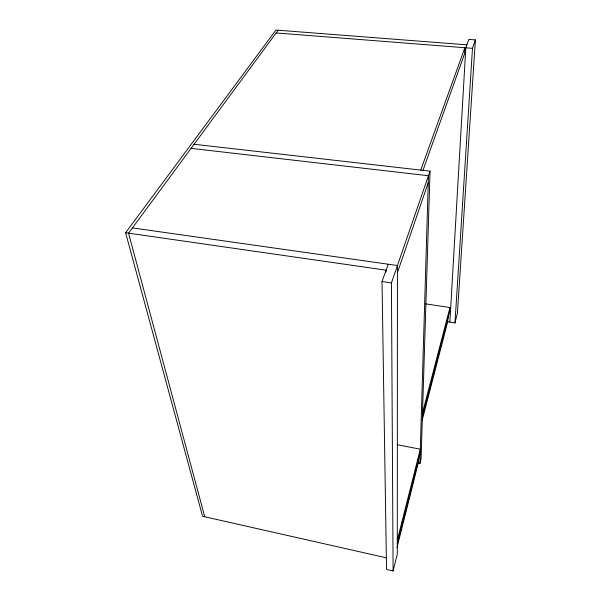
<?xml version="1.0" encoding="UTF-8"?>
<svg xmlns="http://www.w3.org/2000/svg" width="601" height="601" viewBox="0 0 601 601"><rect width="100%" height="100%" fill="white"/><g stroke="black" fill="none" stroke-linecap="round" stroke-linejoin="round"><path stroke-width="0.9" d="M418.304 458.833L418.183 463.258L397.036 547.398M418.041 463.228L419.881 463.589L428.468 175.732L191.065 148.357M194.085 144.263L430.046 171.157L421.076 458.796L419.881 463.589M447.933 317.328L447.685 321.768L422.285 419.896M425.846 303.888L449.969 307.547L449.751 311.333L422.3 417.034M449.864 322.106L465.813 47.81L468.825 39.411L475.399 39.906L457.429 313.046L454.972 322.902L447.091 321.678M454.972 322.902L472.491 48.328L475.399 39.906M388.231 264.215L382.018 281.538L386.541 569.447L393.099 570.95L397.291 554.145L397.434 265.522L132.43 227.899M397.299 540.194L420.309 449.187L397.284 444.74M397.299 543.867L420.197 452.974M422.18 414.149L449.969 307.547M397.434 272.666L428.258 182.606M393.099 570.95L391.424 282.921L430.046 171.157M422.811 170.797L464.505 53.947L464.858 47.734L420.768 170.098M278.158 30.223L128.546 233.165L204.731 516.762M386.601 557.878L202.567 516.274L125.601 232.737L275.949 30.05L466.879 44.835M276.144 32.957L472.491 48.328M125.601 232.737L386.09 270.187L386.112 272.058M382.018 281.538L391.424 282.921"/></g></svg>
